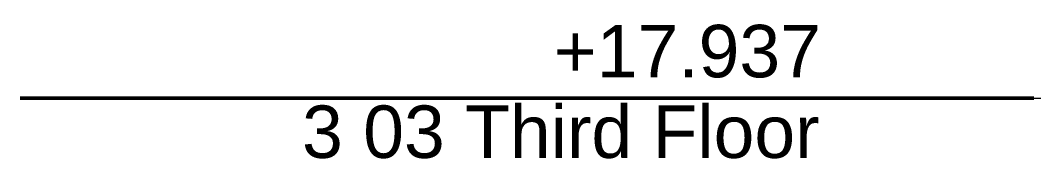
# Model space of a CAD drawing. Header units: millimetres. Extents: x -46169 to 153589, y -86316 to 18123.
# Drawn here: x 101134 to 104996, y -71066 to -70473 of the extents above; entities that cross this region are included whole.
import ezdxf

# ---------------------------------------------------------------- set-up
doc = ezdxf.new("R2010")
doc.units = ezdxf.units.MM
doc.header["$MEASUREMENT"] = 0
doc.linetypes.add('Dashed', pattern=[2822.222233, 1411.111116, -1411.111116])
doc.linetypes.add('Wipeout_Contour', pattern=[1000, 0, -1000])
doc.layers.add('0_Pen_No__105', color=7, linetype='Continuous', lineweight=15, true_color=0xa6a6a6)
doc.layers.add('0_Pen_No__25', color=7, linetype='Continuous', lineweight=50, true_color=0x2a2a2a)
doc.layers.add('0_Pen_No__6', color=7, linetype='Continuous', lineweight=35)
doc.styles.add('GENERATED_STYLE_1', font='')
doc.styles.get('GENERATED_STYLE_1').set_extended_font_data('Swis721 BT')

# ---------------------------------------------------------------- blocks, each defined once
blk = doc.blocks.new('A06 Atria & End Elevation_STORY_MARKER', base_point=(95125.2, -82919.8))
at = {"layer": '0_Pen_No__105', "linetype": 'Dashed', "ltscale": 0.2}
blk.add_line((104996.2, -70769.8), (113817.9, -70769.8), dxfattribs=at)
at = {"layer": '0_Pen_No__25', "linetype": 'Continuous'}
blk.add_line((104996.2, -70769.8), (104896.2, -70769.8), dxfattribs=at)
at = {"color": 254, "linetype": 'Wipeout_Contour', "lineweight": 0, "ltscale": 499781.174863}
blk.add_wipeout([(101134.2, -70473.3), (101134.2, -71066.2), (104796.2, -71066.2), (104796.2, -70473.3)], dxfattribs=at)
at = {"layer": '0_Pen_No__25', "linetype": 'Continuous'}
for p, q in [((101134.2, -70769.8), (104196.2, -70769.8)), ((104596.2, -70769.8), (104196.2, -70769.8)), ((104596.2, -70769.8), (104796.2, -70769.8)), ((104896.2, -70769.8), (104796.2, -70769.8))]:
    blk.add_line(p, q, dxfattribs=at)
at = {"layer": '0_Pen_No__6', "char_height": 200, "attachment_point": 1, "style": 'GENERATED_STYLE_1'}
for s, insert in [('\\A1;{\\fSwis721 BT|b0|i0|c0|p34;+17.937}', (103167.7, -70490.9)), ('\\A1;{\\fSwis721 BT|b0|i0|c0|p34;3 03 Third Floor}', (102208.1, -70798.3))]:
    blk.add_mtext(s, dxfattribs=dict(at, insert=insert))

msp = doc.modelspace()

# ---------------------------------------------------------------- block references
at = {"linetype": 'Continuous', "lineweight": 0}
msp.add_blockref('A06 Atria & End Elevation_STORY_MARKER', (95125.2, -82919.8), dxfattribs=at)

doc.saveas('drawing.dxf')
